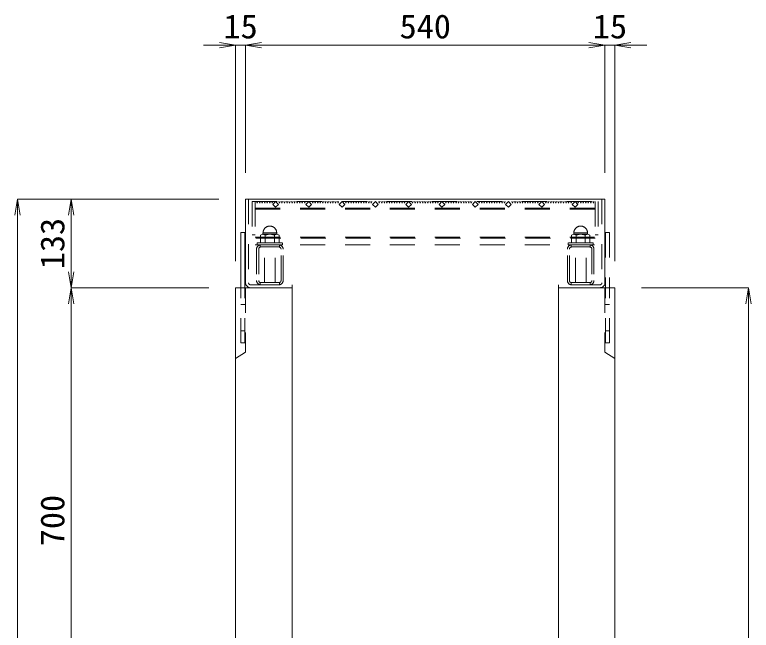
# Model space of a CAD drawing. Units: millimetres at full size; some dimension numbers follow another scale. Extents: x -734 to 58102, y 49499 to 87169.
# Drawn here: x 52380 to 53487, y 64189 to 65115 of the extents above; entities that cross this region are included whole.
import ezdxf
from ezdxf.enums import TextEntityAlignment as Align

# ---------------------------------------------------------------- set-up
doc = ezdxf.new("R2010")
doc.units = ezdxf.units.MM
doc.header["$LTSCALE"] = 50
doc.linetypes.add('USER1', pattern=[1.35, 0.75, -0.6])
for name, color, linetype, lineweight in [('寸法線', 7, 'Continuous', 13), ('本体', 2, 'Continuous', 20), ('ｸﾞﾚｰﾁﾝｸﾞ', 7, 'USER1', 9)]:
    doc.layers.add(name, color=color, linetype=linetype, lineweight=lineweight)
doc.styles.add('ＭＳ 明朝', font='')
doc.styles.get('ＭＳ 明朝').set_extended_font_data('MS Mincho')

# ---------------------------------------------------------------- blocks, each defined once
blk = doc.blocks.new('open_arrow')
at = {"color": 0, "linetype": 'Continuous', "lineweight": -2}
blk.add_lwpolyline([(7.5, 1.25), (0, 0), (7.5, -1.25)], dxfattribs=at)

msp = doc.modelspace()

# ---------------------------------------------------------------- linework, layer by layer
at = {"layer": '寸法線'}
for p, q in [((52775.07, 65069.12), (52664.07, 65069.12)), ((52712.07, 64744.22), (52712.07, 65069.12)), ((53267.08, 65069.12), (52727.07, 65069.12)), ((52727.07, 64877.22), (52727.07, 65069.12)), ((52727.07, 64877.22), (52727.07, 65069.12)), ((53219.07, 65069.12), (53330.07, 65069.12)), ((53267.07, 64877.22), (53267.07, 65069.12)), ((53267.08, 64877.22), (53267.08, 65069.12)), ((53282.07, 64744.22), (53282.07, 65069.12)), ((52384.26, 63254.2), (52384.26, 64837.2)), ((52687.05, 64837.2), (52384.26, 64837.2)), ((52464.9, 64837.2), (52464.9, 64704.2)), ((52687.05, 64837.2), (52464.9, 64837.2)), ((52672.06, 64704.2), (52464.9, 64704.2)), ((52464.9, 64704.2), (52464.9, 64004.2)), ((52672.06, 64704.2), (52464.9, 64704.2)), ((53322.1, 64704.2), (53482.89, 64704.2)), ((53482.89, 64704.2), (53482.89, 63254.2))]:
    msp.add_line(p, q, dxfattribs=at)
at = {"layer": '本体'}
for p, q in [((52712.08, 63254.2), (52712.08, 64704.2)), ((52797.08, 64704.2), (52712.08, 64704.2)), ((52797.08, 64098.23), (52797.08, 64704.2)), ((53197.08, 64098.23), (53197.08, 64704.2)), ((53282.08, 64704.2), (53197.08, 64704.2)), ((53282.08, 63254.2), (53282.08, 64704.2))]:
    msp.add_line(p, q, dxfattribs=at)
at = {"layer": '本体', "linetype": 'USER1', "lineweight": 9}
for p, q in [((52727.08, 64704.2), (52727.08, 64607.2)), ((53267.08, 64704.2), (53267.08, 64607.2)), ((52727.08, 64607.2), (52712.08, 64597.7)), ((53267.08, 64607.2), (53282.08, 64597.7))]:
    msp.add_line(p, q, dxfattribs=at)
at = {"layer": 'ｸﾞﾚｰﾁﾝｸﾞ', "linetype": 'Continuous'}
for p, q in [((52727.08, 64837.2), (53267.07, 64837.2)), ((52727.08, 64837.2), (52727.08, 64711.7)), ((53267.08, 64837.2), (53267.08, 64711.7)), ((52720.08, 64787.2), (52720.08, 64704.2)), ((52720.08, 64787.2), (52726.08, 64787.2)), ((52726.08, 64787.2), (52726.08, 64704.2))]:
    msp.add_line(p, q, dxfattribs=at)
at = {"layer": 'ｸﾞﾚｰﾁﾝｸﾞ'}
for p, q in [((52731.58, 64837.2), (52731.58, 64711.7)), ((52737.08, 64833.7), (52737.08, 64783.7)), ((52741.58, 64833.7), (52741.58, 64768.7)), ((52741.58, 64833.7), (52741.58, 64783.7)), ((52743.58, 64833.7), (52744.48, 64831.6)), ((52744.48, 64831.6), (52745.38, 64833.7)), ((52747.38, 64833.7), (52748.28, 64831.6)), ((52748.28, 64831.6), (52749.18, 64833.7)), ((52751.18, 64833.7), (52752.08, 64831.6)), ((52752.08, 64831.6), (52752.98, 64833.7)), ((52754.98, 64833.7), (52755.88, 64831.6)), ((52755.88, 64831.6), (52756.78, 64833.7)), ((52758.78, 64833.7), (52759.68, 64831.6)), ((52759.68, 64831.6), (52760.58, 64833.7)), ((52762.58, 64833.7), (52763.48, 64831.6)), ((52763.48, 64831.6), (52764.38, 64833.7)), ((52766.38, 64833.7), (52767.28, 64831.6)), ((52767.28, 64831.6), (52768.18, 64833.7)), ((52772.08, 64833.7), (52767.83, 64829.46)), ((52767.83, 64829.46), (52772.08, 64825.21)), ((52776.32, 64829.46), (52772.08, 64833.7)), ((52772.08, 64825.21), (52776.32, 64829.46)), ((52777.08, 64833.7), (52777.98, 64831.6)), ((52777.98, 64831.6), (52778.88, 64833.7)), ((52780.88, 64833.7), (52781.78, 64831.6)), ((52781.78, 64831.6), (52782.68, 64833.7)), ((52784.68, 64833.7), (52785.58, 64831.6)), ((52785.58, 64831.6), (52786.48, 64833.7)), ((52788.48, 64833.7), (52789.38, 64831.6)), ((52789.38, 64831.6), (52790.28, 64833.7)), ((52792.28, 64833.7), (52793.18, 64831.6)), ((52793.18, 64831.6), (52794.08, 64833.7)), ((52796.08, 64833.7), (52796.98, 64831.6)), ((52796.98, 64831.6), (52797.88, 64833.7)), ((52799.88, 64833.7), (52800.78, 64831.6)), ((52800.78, 64831.6), (52801.68, 64833.7)), ((52803.68, 64833.7), (52804.58, 64831.6)), ((52804.58, 64831.6), (52805.48, 64833.7)), ((52807.48, 64833.7), (52808.38, 64831.6)), ((52808.38, 64831.6), (52809.28, 64833.7)), ((52811.28, 64833.7), (52812.18, 64831.6)), ((52812.18, 64831.6), (52813.08, 64833.7)), ((52815.08, 64833.7), (52815.98, 64831.6)), ((52815.98, 64831.6), (52816.88, 64833.7)), ((52822.08, 64833.7), (52817.83, 64829.46)), ((52817.83, 64829.46), (52822.08, 64825.21)), ((52826.32, 64829.46), (52822.08, 64833.7)), ((52822.08, 64825.21), (52826.32, 64829.46)), ((52827.08, 64833.7), (52827.98, 64831.6)), ((52827.98, 64831.6), (52828.88, 64833.7)), ((52830.88, 64833.7), (52831.78, 64831.6)), ((52831.78, 64831.6), (52832.68, 64833.7)), ((52834.68, 64833.7), (52835.58, 64831.6)), ((52835.58, 64831.6), (52836.48, 64833.7)), ((52838.48, 64833.7), (52839.38, 64831.6)), ((52839.38, 64831.6), (52840.28, 64833.7)), ((52842.28, 64833.7), (52843.18, 64831.6)), ((52843.18, 64831.6), (52844.08, 64833.7)), ((52846.08, 64833.7), (52846.98, 64831.6)), ((52846.98, 64831.6), (52847.88, 64833.7)), ((52849.88, 64833.7), (52850.78, 64831.6)), ((52850.78, 64831.6), (52851.68, 64833.7)), ((52853.68, 64833.7), (52854.58, 64831.6)), ((52854.58, 64831.6), (52855.48, 64833.7)), ((52857.48, 64833.7), (52858.38, 64831.6)), ((52858.38, 64831.6), (52859.28, 64833.7)), ((52861.28, 64833.7), (52862.18, 64831.6)), ((52862.18, 64831.6), (52863.08, 64833.7)), ((52865.08, 64833.7), (52865.98, 64831.6)), ((52865.98, 64831.6), (52866.88, 64833.7)), ((52872.08, 64833.7), (52867.83, 64829.46)), ((52867.83, 64829.46), (52872.08, 64825.21)), ((52876.32, 64829.46), (52872.08, 64833.7)), ((52872.08, 64825.21), (52876.32, 64829.46)), ((52877.08, 64833.7), (52877.98, 64831.6)), ((52877.98, 64831.6), (52878.88, 64833.7)), ((52880.88, 64833.7), (52881.78, 64831.6)), ((52881.78, 64831.6), (52882.68, 64833.7)), ((52884.68, 64833.7), (52885.58, 64831.6)), ((52885.58, 64831.6), (52886.48, 64833.7)), ((52888.48, 64833.7), (52889.38, 64831.6)), ((52889.38, 64831.6), (52890.28, 64833.7)), ((52892.28, 64833.7), (52893.18, 64831.6)), ((52893.18, 64831.6), (52894.08, 64833.7)), ((52896.08, 64833.7), (52896.98, 64831.6)), ((52896.98, 64831.6), (52897.88, 64833.7)), ((52899.88, 64833.7), (52900.78, 64831.6)), ((52900.78, 64831.6), (52901.68, 64833.7)), ((52903.68, 64833.7), (52904.58, 64831.6)), ((52904.58, 64831.6), (52905.48, 64833.7)), ((52907.48, 64833.7), (52908.38, 64831.6)), ((52908.38, 64831.6), (52909.28, 64833.7)), ((52911.28, 64833.7), (52912.18, 64831.6)), ((52912.18, 64831.6), (52913.08, 64833.7)), ((52915.08, 64833.7), (52915.98, 64831.6)), ((52915.98, 64831.6), (52916.88, 64833.7)), ((52922.08, 64833.7), (52917.83, 64829.46)), ((52917.83, 64829.46), (52922.08, 64825.21)), ((52926.32, 64829.46), (52922.08, 64833.7)), ((52922.08, 64825.21), (52926.32, 64829.46)), ((52927.08, 64833.7), (52927.98, 64831.6)), ((52927.98, 64831.6), (52928.88, 64833.7)), ((52930.88, 64833.7), (52931.78, 64831.6)), ((52931.78, 64831.6), (52932.68, 64833.7)), ((52934.68, 64833.7), (52935.58, 64831.6)), ((52935.58, 64831.6), (52936.48, 64833.7)), ((52938.48, 64833.7), (52939.38, 64831.6)), ((52939.38, 64831.6), (52940.28, 64833.7)), ((52942.28, 64833.7), (52943.18, 64831.6)), ((52943.18, 64831.6), (52944.08, 64833.7)), ((52946.08, 64833.7), (52946.98, 64831.6)), ((52946.98, 64831.6), (52947.88, 64833.7)), ((52949.88, 64833.7), (52950.78, 64831.6)), ((52950.78, 64831.6), (52951.68, 64833.7)), ((52953.68, 64833.7), (52954.58, 64831.6)), ((52954.58, 64831.6), (52955.48, 64833.7)), ((52957.48, 64833.7), (52958.38, 64831.6)), ((52958.38, 64831.6), (52959.28, 64833.7)), ((52961.28, 64833.7), (52962.18, 64831.6)), ((52962.18, 64831.6), (52963.08, 64833.7)), ((52965.08, 64833.7), (52965.98, 64831.6)), ((52965.98, 64831.6), (52966.88, 64833.7)), ((52972.08, 64833.7), (52967.83, 64829.46)), ((52967.83, 64829.46), (52972.08, 64825.21)), ((52976.32, 64829.46), (52972.08, 64833.7)), ((52972.08, 64825.21), (52976.32, 64829.46)), ((52977.08, 64833.7), (52977.98, 64831.6)), ((52977.98, 64831.6), (52978.88, 64833.7)), ((52980.88, 64833.7), (52981.78, 64831.6)), ((52981.78, 64831.6), (52982.68, 64833.7)), ((52984.68, 64833.7), (52985.58, 64831.6)), ((52985.58, 64831.6), (52986.48, 64833.7)), ((52988.48, 64833.7), (52989.38, 64831.6)), ((52989.38, 64831.6), (52990.28, 64833.7)), ((52992.28, 64833.7), (52993.18, 64831.6)), ((52993.18, 64831.6), (52994.08, 64833.7)), ((52996.08, 64833.7), (52996.98, 64831.6)), ((52998.08, 64833.7), (52997.18, 64831.6)), ((53000.98, 64831.6), (53000.08, 64833.7)), ((53001.88, 64833.7), (53000.98, 64831.6)), ((53004.78, 64831.6), (53003.88, 64833.7)), ((53005.68, 64833.7), (53004.78, 64831.6)), ((53008.58, 64831.6), (53007.68, 64833.7)), ((53009.48, 64833.7), (53008.58, 64831.6)), ((53012.38, 64831.6), (53011.48, 64833.7)), ((53013.28, 64833.7), (53012.38, 64831.6)), ((53016.18, 64831.6), (53015.28, 64833.7)), ((53017.08, 64833.7), (53016.18, 64831.6)), ((53017.83, 64829.46), (53022.08, 64833.7)), ((53022.08, 64825.21), (53017.83, 64829.46)), ((53022.08, 64833.7), (53026.32, 64829.46)), ((53026.32, 64829.46), (53022.08, 64825.21)), ((53028.18, 64831.6), (53027.28, 64833.7)), ((53029.08, 64833.7), (53028.18, 64831.6)), ((53031.98, 64831.6), (53031.08, 64833.7)), ((53032.88, 64833.7), (53031.98, 64831.6)), ((53035.78, 64831.6), (53034.88, 64833.7)), ((53036.68, 64833.7), (53035.78, 64831.6)), ((53039.58, 64831.6), (53038.68, 64833.7)), ((53040.48, 64833.7), (53039.58, 64831.6)), ((53043.38, 64831.6), (53042.48, 64833.7)), ((53044.28, 64833.7), (53043.38, 64831.6)), ((53047.18, 64831.6), (53046.28, 64833.7)), ((53048.08, 64833.7), (53047.18, 64831.6)), ((53050.98, 64831.6), (53050.08, 64833.7)), ((53051.88, 64833.7), (53050.98, 64831.6)), ((53054.78, 64831.6), (53053.88, 64833.7)), ((53055.68, 64833.7), (53054.78, 64831.6)), ((53058.58, 64831.6), (53057.68, 64833.7)), ((53059.48, 64833.7), (53058.58, 64831.6)), ((53062.38, 64831.6), (53061.48, 64833.7)), ((53063.28, 64833.7), (53062.38, 64831.6)), ((53066.18, 64831.6), (53065.28, 64833.7)), ((53067.08, 64833.7), (53066.18, 64831.6)), ((53067.83, 64829.46), (53072.08, 64833.7)), ((53072.08, 64825.21), (53067.83, 64829.46)), ((53072.08, 64833.7), (53076.32, 64829.46)), ((53076.32, 64829.46), (53072.08, 64825.21)), ((53078.18, 64831.6), (53077.28, 64833.7)), ((53079.08, 64833.7), (53078.18, 64831.6)), ((53081.98, 64831.6), (53081.08, 64833.7)), ((53082.88, 64833.7), (53081.98, 64831.6)), ((53085.78, 64831.6), (53084.88, 64833.7)), ((53086.68, 64833.7), (53085.78, 64831.6)), ((53089.58, 64831.6), (53088.68, 64833.7)), ((53090.48, 64833.7), (53089.58, 64831.6)), ((53093.38, 64831.6), (53092.48, 64833.7)), ((53094.28, 64833.7), (53093.38, 64831.6)), ((53097.18, 64831.6), (53096.28, 64833.7)), ((53098.08, 64833.7), (53097.18, 64831.6)), ((53100.98, 64831.6), (53100.08, 64833.7)), ((53101.88, 64833.7), (53100.98, 64831.6)), ((53104.78, 64831.6), (53103.88, 64833.7)), ((53105.68, 64833.7), (53104.78, 64831.6)), ((53108.58, 64831.6), (53107.68, 64833.7)), ((53109.48, 64833.7), (53108.58, 64831.6)), ((53112.38, 64831.6), (53111.48, 64833.7)), ((53113.28, 64833.7), (53112.38, 64831.6)), ((53116.18, 64831.6), (53115.28, 64833.7)), ((53117.08, 64833.7), (53116.18, 64831.6)), ((53117.83, 64829.46), (53122.08, 64833.7)), ((53122.08, 64825.21), (53117.83, 64829.46)), ((53122.08, 64833.7), (53126.32, 64829.46)), ((53126.32, 64829.46), (53122.08, 64825.21)), ((53128.18, 64831.6), (53127.28, 64833.7)), ((53129.08, 64833.7), (53128.18, 64831.6)), ((53131.98, 64831.6), (53131.08, 64833.7)), ((53132.88, 64833.7), (53131.98, 64831.6)), ((53135.78, 64831.6), (53134.88, 64833.7)), ((53136.68, 64833.7), (53135.78, 64831.6)), ((53139.58, 64831.6), (53138.68, 64833.7)), ((53140.48, 64833.7), (53139.58, 64831.6)), ((53143.38, 64831.6), (53142.48, 64833.7)), ((53144.28, 64833.7), (53143.38, 64831.6)), ((53147.18, 64831.6), (53146.28, 64833.7)), ((53148.08, 64833.7), (53147.18, 64831.6)), ((53150.98, 64831.6), (53150.08, 64833.7)), ((53151.88, 64833.7), (53150.98, 64831.6)), ((53154.78, 64831.6), (53153.88, 64833.7)), ((53155.68, 64833.7), (53154.78, 64831.6)), ((53158.58, 64831.6), (53157.68, 64833.7)), ((53159.48, 64833.7), (53158.58, 64831.6)), ((53162.38, 64831.6), (53161.48, 64833.7)), ((53163.28, 64833.7), (53162.38, 64831.6)), ((53166.18, 64831.6), (53165.28, 64833.7)), ((53167.08, 64833.7), (53166.18, 64831.6)), ((53167.83, 64829.46), (53172.08, 64833.7)), ((53172.08, 64825.21), (53167.83, 64829.46)), ((53172.08, 64833.7), (53176.32, 64829.46)), ((53176.32, 64829.46), (53172.08, 64825.21)), ((53178.18, 64831.6), (53177.28, 64833.7)), ((53179.08, 64833.7), (53178.18, 64831.6)), ((53181.98, 64831.6), (53181.08, 64833.7)), ((53182.88, 64833.7), (53181.98, 64831.6)), ((53185.78, 64831.6), (53184.88, 64833.7)), ((53186.68, 64833.7), (53185.78, 64831.6)), ((53189.58, 64831.6), (53188.68, 64833.7)), ((53190.48, 64833.7), (53189.58, 64831.6)), ((53193.38, 64831.6), (53192.48, 64833.7)), ((53194.28, 64833.7), (53193.38, 64831.6)), ((53197.18, 64831.6), (53196.28, 64833.7)), ((53198.08, 64833.7), (53197.18, 64831.6)), ((53200.98, 64831.6), (53200.08, 64833.7)), ((53201.88, 64833.7), (53200.98, 64831.6)), ((53204.78, 64831.6), (53203.88, 64833.7)), ((53205.68, 64833.7), (53204.78, 64831.6)), ((53208.58, 64831.6), (53207.68, 64833.7)), ((53209.48, 64833.7), (53208.58, 64831.6)), ((53212.38, 64831.6), (53211.48, 64833.7)), ((53213.28, 64833.7), (53212.38, 64831.6)), ((53216.18, 64831.6), (53215.28, 64833.7)), ((53217.08, 64833.7), (53216.18, 64831.6)), ((53217.83, 64829.46), (53222.08, 64833.7)), ((53222.08, 64825.21), (53217.83, 64829.46)), ((53222.08, 64833.7), (53226.32, 64829.46)), ((53226.32, 64829.46), (53222.08, 64825.21)), ((53226.88, 64831.6), (53225.98, 64833.7)), ((53227.78, 64833.7), (53226.88, 64831.6)), ((53230.68, 64831.6), (53229.78, 64833.7)), ((53231.58, 64833.7), (53230.68, 64831.6)), ((53234.48, 64831.6), (53233.58, 64833.7)), ((53235.38, 64833.7), (53234.48, 64831.6)), ((53238.28, 64831.6), (53237.38, 64833.7)), ((53239.18, 64833.7), (53238.28, 64831.6)), ((53242.08, 64831.6), (53241.18, 64833.7)), ((53242.98, 64833.7), (53242.08, 64831.6)), ((53245.88, 64831.6), (53244.98, 64833.7)), ((53246.78, 64833.7), (53245.88, 64831.6)), ((53249.68, 64831.6), (53248.78, 64833.7)), ((53250.58, 64833.7), (53249.68, 64831.6)), ((53252.58, 64833.7), (53252.58, 64768.7)), ((53252.58, 64833.7), (53252.58, 64783.7)), ((53257.08, 64833.7), (53257.08, 64783.7)), ((53262.58, 64837.2), (53262.58, 64711.7)), ((52741.58, 64823.7), (53252.58, 64823.7)), ((52741.58, 64822.2), (53252.58, 64822.2)), ((52737.08, 64783.7), (52741.58, 64783.7)), ((52749.73, 64783.5), (52753.19, 64784.7)), ((52749.73, 64771.7), (52749.73, 64783.5)), ((52753.19, 64786.7), (52773.96, 64786.7)), ((52753.19, 64784.7), (52753.19, 64786.7)), ((52753.19, 64784.7), (52756.65, 64783.5)), ((52773.96, 64784.7), (52753.19, 64784.7)), ((52756.65, 64783.5), (52763.58, 64784.7)), ((52756.65, 64771.7), (52756.65, 64783.5)), ((52763.58, 64784.7), (52770.5, 64783.5)), ((52770.5, 64783.5), (52773.96, 64784.7)), ((52770.5, 64783.5), (52770.5, 64771.7)), ((52773.96, 64786.7), (52773.96, 64784.7)), ((52773.96, 64784.7), (52777.43, 64783.5)), ((52777.43, 64783.5), (52777.43, 64771.7)), ((53220.19, 64784.7), (53216.73, 64783.5)), ((53216.73, 64783.5), (53216.73, 64771.7)), ((53240.96, 64786.7), (53220.19, 64786.7)), ((53220.19, 64786.7), (53220.19, 64784.7)), ((53223.65, 64783.5), (53220.19, 64784.7)), ((53220.19, 64784.7), (53240.96, 64784.7)), ((53230.58, 64784.7), (53223.65, 64783.5)), ((53223.65, 64783.5), (53223.65, 64771.7)), ((53237.5, 64783.5), (53230.58, 64784.7)), ((53240.96, 64784.7), (53237.5, 64783.5)), ((53237.5, 64771.7), (53237.5, 64783.5)), ((53240.96, 64784.7), (53240.96, 64786.7)), ((53244.43, 64783.5), (53240.96, 64784.7)), ((53244.43, 64771.7), (53244.43, 64783.5)), ((53257.08, 64783.7), (53252.58, 64783.7)), ((53268.08, 64787.2), (53268.08, 64704.2)), ((53274.08, 64787.2), (53268.08, 64787.2)), ((53274.08, 64787.2), (53274.08, 64704.2)), ((52741.58, 64780.2), (53252.58, 64780.2)), ((53252.58, 64778.7), (52741.58, 64778.7)), ((52744.58, 64771.7), (52782.58, 64771.7)), ((52744.58, 64771.7), (52763.58, 64771.7)), ((52744.58, 64768.7), (52744.58, 64771.7)), ((52763.58, 64771.7), (52749.73, 64771.7)), ((52763.58, 64771.7), (52756.65, 64771.7)), ((52777.43, 64771.7), (52763.58, 64771.7)), ((52782.58, 64771.7), (52782.58, 64768.7)), ((53249.58, 64771.7), (53211.58, 64771.7)), ((53211.58, 64771.7), (53211.58, 64768.7)), ((53216.73, 64771.7), (53230.58, 64771.7)), ((53230.58, 64771.7), (53244.43, 64771.7)), ((53249.58, 64771.7), (53230.58, 64771.7)), ((53230.58, 64771.7), (53237.5, 64771.7)), ((53249.58, 64768.7), (53249.58, 64771.7)), ((52741.58, 64768.7), (53252.58, 64768.7)), ((52743.58, 64762.3), (52743.58, 64715.1)), ((52782.58, 64768.7), (52744.58, 64768.7)), ((52746.78, 64762.3), (52746.78, 64715.1)), ((52749.08, 64768.64), (52749.08, 64765.37)), ((52777.18, 64768.7), (52749.98, 64768.7)), ((52777.17, 64768.7), (52749.98, 64768.7)), ((52777.18, 64768.7), (52749.98, 64768.7)), ((52777.18, 64765.5), (52749.98, 64765.5)), ((52755.58, 64711.9), (52755.58, 64768.7)), ((52755.58, 64768.7), (52771.58, 64768.7)), ((52771.58, 64711.9), (52771.58, 64768.7)), ((52778.08, 64768.64), (52778.08, 64765.37)), ((52780.38, 64715.1), (52780.38, 64762.3)), ((52783.58, 64715.1), (52783.58, 64762.3)), ((53210.58, 64715.1), (53210.58, 64762.3)), ((53211.58, 64768.7), (53249.58, 64768.7)), ((53213.78, 64715.1), (53213.78, 64762.3)), ((53216.08, 64768.64), (53216.08, 64765.37)), ((53216.98, 64768.7), (53244.18, 64768.7)), ((53216.98, 64768.7), (53244.18, 64768.7)), ((53216.98, 64768.7), (53244.18, 64768.7)), ((53216.98, 64765.5), (53244.18, 64765.5)), ((53222.58, 64711.9), (53222.58, 64768.7)), ((53238.58, 64768.7), (53222.58, 64768.7)), ((53238.58, 64711.9), (53238.58, 64768.7)), ((53245.08, 64768.64), (53245.08, 64765.37)), ((53247.38, 64762.3), (53247.38, 64715.1)), ((53250.58, 64762.3), (53250.58, 64715.1)), ((52734.58, 64708.7), (52797.08, 64708.7)), ((52749.08, 64712.03), (52749.08, 64708.76)), ((52749.98, 64711.9), (52777.18, 64711.9)), ((52749.98, 64708.7), (52777.18, 64708.7)), ((52778.08, 64712.03), (52778.08, 64708.76)), ((52797.08, 64708.7), (52797.08, 64704.2)), ((53259.58, 64708.7), (53197.08, 64708.7)), ((53197.08, 64708.7), (53197.08, 64704.2)), ((53216.08, 64712.03), (53216.08, 64708.76)), ((53244.18, 64711.9), (53216.98, 64711.9)), ((53244.18, 64708.7), (53216.98, 64708.7)), ((53245.08, 64712.03), (53245.08, 64708.76)), ((52720.08, 64621.2), (52720.08, 64704.2)), ((52726.08, 64621.2), (52726.08, 64704.2)), ((53268.08, 64621.2), (53268.08, 64704.2)), ((53274.08, 64621.2), (53274.08, 64704.2)), ((52720.08, 64679.2), (52726.08, 64679.2)), ((53268.08, 64679.2), (53274.08, 64679.2)), ((52720.08, 64639.2), (52726.08, 64639.2)), ((53268.08, 64639.2), (53274.08, 64639.2)), ((52720.08, 64621.2), (52726.08, 64621.2)), ((53274.08, 64621.2), (53268.08, 64621.2))]:
    msp.add_line(p, q, dxfattribs=at)
at = {"layer": 'ｸﾞﾚｰﾁﾝｸﾞ', "lineweight": 5}
msp.add_line((52737.08, 64833.7), (53257.08, 64833.7), dxfattribs=at)
at = {"layer": 'ｸﾞﾚｰﾁﾝｸﾞ'}
for centre, radius, start, end in [((52763.58, 64786.7), 10.25, 0, 180), ((53230.58, 64786.7), 10.25, 0, 180), ((52749.98, 64762.3), 6.4, 90, 180), ((52749.98, 64762.3), 3.2, 90, 180), ((52777.18, 64762.3), 6.4, 0, 90), ((52777.18, 64762.3), 3.2, 0, 90), ((53216.98, 64762.3), 6.4, 90, 180), ((53216.98, 64762.3), 3.2, 90, 180), ((53244.18, 64762.3), 6.4, 0, 90), ((53244.18, 64762.3), 3.2, 0, 90), ((52734.58, 64711.7), 7.5, 180, 270), ((52734.58, 64711.7), 3, 180, 270), ((52749.98, 64715.1), 6.4, 180, 270), ((52749.98, 64715.1), 3.2, 180, 270), ((52777.18, 64715.1), 6.4, 270, 0), ((52777.18, 64715.1), 3.2, 270, 0), ((53216.98, 64715.1), 6.4, 180, 270), ((53216.98, 64715.1), 3.2, 180, 270), ((53244.18, 64715.1), 6.4, 270, 0), ((53244.18, 64715.1), 3.2, 270, 0), ((53259.58, 64711.7), 7.5, 270, 0), ((53259.58, 64711.7), 3, 270, 0)]:
    msp.add_arc(centre, radius, start, end, dxfattribs=at)

# ---------------------------------------------------------------- block references
at = {"layer": '寸法線', "xscale": 3.2, "yscale": 3.2}
for p, rotation in [((52712.07, 65069.12), 180), ((53267.07, 65069.12), 180), ((53267.08, 65069.12), 180), ((52384.26, 64837.2), 270), ((52464.9, 64837.2), 270), ((52464.9, 64704.2), 90), ((52464.9, 64704.2), 270), ((53482.89, 64704.2), 270)]:
    msp.add_blockref('open_arrow', p, dxfattribs=dict(at, rotation=rotation))
for p in [(52727.07, 65069.12), (52727.07, 65069.12), (53282.07, 65069.12)]:
    msp.add_blockref('open_arrow', p, dxfattribs=at)

# ---------------------------------------------------------------- texts
at = {"layer": '寸法線', "style": 'ＭＳ 明朝', "width": 1.05}
for s, p in [('15', (52719.57, 65097.14)), ('540', (52997.08, 65097.14)), ('15', (53274.57, 65097.14))]:
    msp.add_text(s, height=36.03, dxfattribs=at).set_placement(p, align=Align.MIDDLE_CENTER)
for s, p in [('133', (52436.88, 64770.7)), ('700', (52436.88, 64354.2))]:
    msp.add_text(s, height=36.03, rotation=90, dxfattribs=at).set_placement(p, align=Align.MIDDLE_CENTER)

doc.saveas('drawing.dxf')
